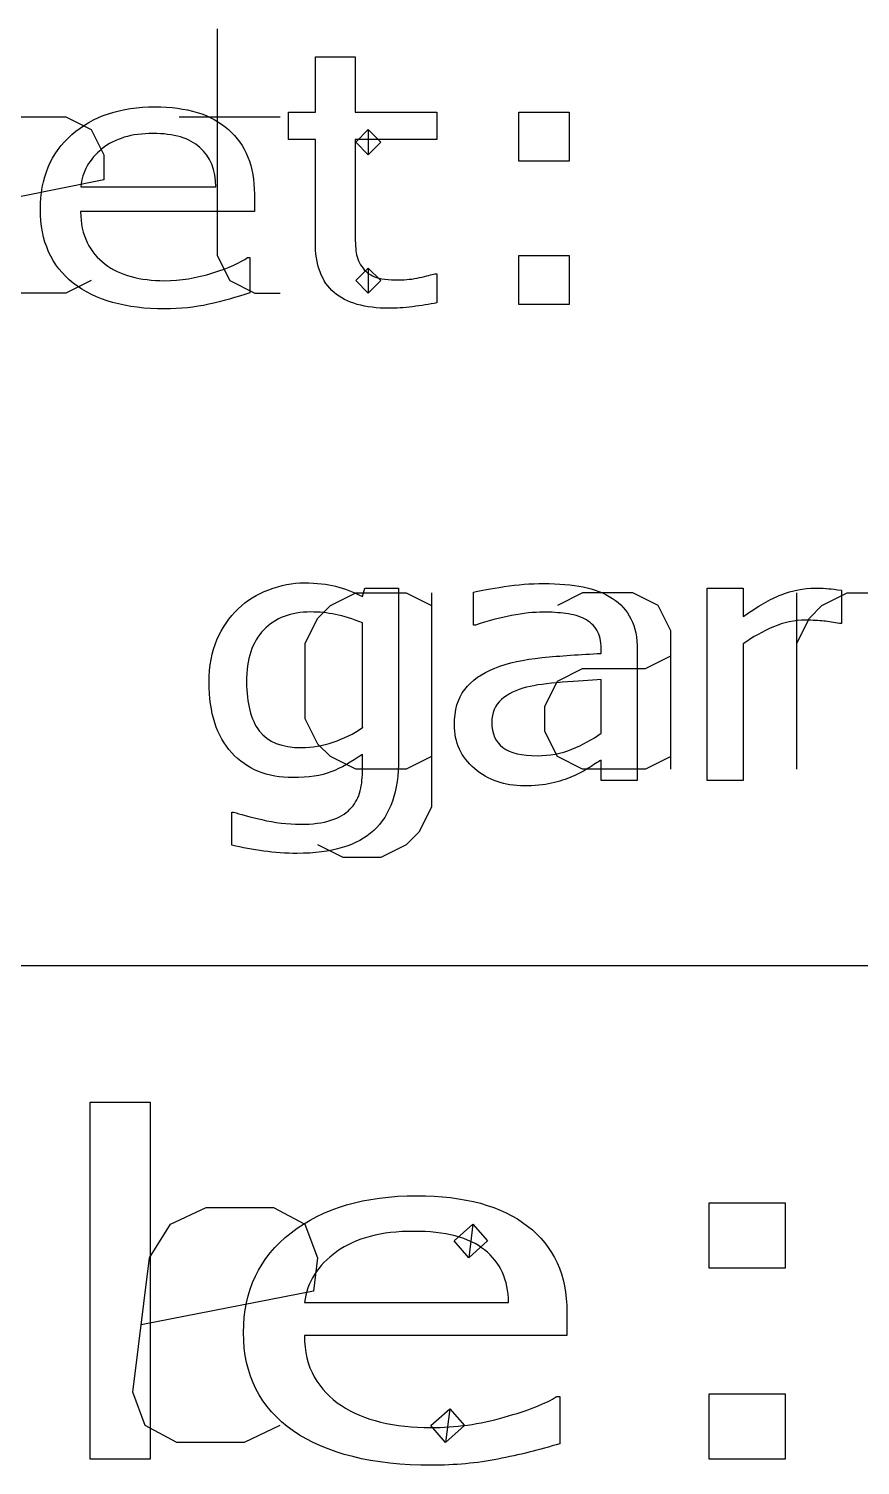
# Model space of a CAD drawing. Header units: millimetres. Extents: x 0 to 277, y 107 to 297.
# Drawn here: x 172.82 to 177.54, y 116.58 to 124.73 of the extents above; entities that cross this region are included whole.
import ezdxf

# ---------------------------------------------------------------- set-up
doc = ezdxf.new("R2010")
doc.units = ezdxf.units.MM
doc.layers.add('Layer_1', color=7, linetype='CONTINUOUS')

msp = doc.modelspace()

# ---------------------------------------------------------------- linework, layer by layer
at = {"layer": 'Layer_1', "color": 7}
for points in [[(173.8902, 124.7317), (173.8902, 123.446), (173.9616, 123.3031), (174.1045, 123.2317), (174.2473, 123.2317)], [(173.8902, 124.7317), (173.8902, 123.446), (173.9616, 123.3031), (174.1045, 123.2317), (174.2473, 123.2317)], [(173.8902, 124.7317), (173.8902, 123.446), (173.9616, 123.3031), (174.1045, 123.2317), (174.2473, 123.2317)], [(174.4469, 123.52404), (174.4469, 124.10412), (174.29498, 124.10412), (174.29498, 124.25842), (174.4469, 124.25842), (174.4469, 124.57189), (174.67178, 124.57189), (174.67178, 124.25842), (175.1359, 124.25842), (175.1359, 124.10412), (174.67178, 124.10412), (174.67178, 123.60705)], [(174.4469, 123.52404), (174.4469, 124.10412), (174.29498, 124.10412), (174.29498, 124.25842), (174.4469, 124.25842), (174.4469, 124.57189), (174.67178, 124.57189), (174.67178, 124.25842), (175.1359, 124.25842), (175.1359, 124.10412), (174.67178, 124.10412), (174.67178, 123.60705)], [(174.4469, 123.52404), (174.4469, 124.10412), (174.29498, 124.10412), (174.29498, 124.25842), (174.4469, 124.25842), (174.4469, 124.57189), (174.67178, 124.57189), (174.67178, 124.25842), (175.1359, 124.25842), (175.1359, 124.10412), (174.67178, 124.10412), (174.67178, 123.60705)], [(173.1759, 123.3031), (173.033, 123.2317), (172.7473, 123.2317), (172.6045, 123.3031), (172.533, 123.446), (172.533, 124.0174), (172.6045, 124.1602), (172.7473, 124.2317), (173.033, 124.2317), (173.1759, 124.1602), (173.2473, 124.0174), (173.2473, 123.8745), (172.533, 123.7317)], [(173.1759, 123.3031), (173.033, 123.2317), (172.7473, 123.2317), (172.6045, 123.3031), (172.533, 123.446), (172.533, 124.0174), (172.6045, 124.1602), (172.7473, 124.2317), (173.033, 124.2317), (173.1759, 124.1602), (173.2473, 124.0174), (173.2473, 123.8745), (172.533, 123.7317)], [(173.1759, 123.3031), (173.033, 123.2317), (172.7473, 123.2317), (172.6045, 123.3031), (172.533, 123.446), (172.533, 124.0174), (172.6045, 124.1602), (172.7473, 124.2317), (173.033, 124.2317), (173.1759, 124.1602), (173.2473, 124.0174), (173.2473, 123.8745), (172.533, 123.7317)], [(173.6759, 124.2317), (174.2473, 124.2317)], [(173.6759, 124.2317), (174.2473, 124.2317)], [(173.6759, 124.2317), (174.2473, 124.2317)], [(174.7473, 124.1602), (174.8187, 124.0888), (174.7473, 124.0174), (174.6759, 124.0888), (174.7473, 124.1602), (174.7473, 124.0174)], [(174.7473, 124.1602), (174.8187, 124.0888), (174.7473, 124.0174), (174.6759, 124.0888), (174.7473, 124.1602), (174.7473, 124.0174)], [(174.7473, 124.1602), (174.8187, 124.0888), (174.7473, 124.0174), (174.6759, 124.0888), (174.7473, 124.1602), (174.7473, 124.0174)], [(173.11676, 123.8348), (173.8823, 123.83479)], [(173.11676, 123.8348), (173.8823, 123.83479)], [(173.11676, 123.8348), (173.8823, 123.83479)], [(174.10126, 123.79387), (174.1012, 123.69417)], [(174.10126, 123.79387), (174.1012, 123.69417)], [(174.10126, 123.79387), (174.1012, 123.69417)], [(174.1012, 123.69417), (173.11674, 123.69417)], [(174.1012, 123.69417), (173.11674, 123.69417)], [(174.1012, 123.69417), (173.11674, 123.69417)], [(174.06294, 123.43451), (174.07494, 123.43451), (174.07494, 123.23431)], [(174.06294, 123.43451), (174.07494, 123.43451), (174.07494, 123.23431)], [(174.06294, 123.43451), (174.07494, 123.43451), (174.07494, 123.23431)], [(174.7473, 123.3745), (174.8187, 123.3031), (174.7473, 123.2317), (174.6759, 123.3031), (174.7473, 123.3745), (174.7473, 123.2317)], [(174.7473, 123.3745), (174.8187, 123.3031), (174.7473, 123.2317), (174.6759, 123.3031), (174.7473, 123.3745), (174.7473, 123.2317)], [(174.7473, 123.3745), (174.8187, 123.3031), (174.7473, 123.2317), (174.6759, 123.3031), (174.7473, 123.3745), (174.7473, 123.2317)], [(175.12417, 123.34239), (175.13617, 123.34239), (175.1359, 123.17756)], [(175.12417, 123.34239), (175.13617, 123.34239), (175.1359, 123.17756)], [(175.12417, 123.34239), (175.13617, 123.34239), (175.1359, 123.17756)], [(175.1045, 120.6031), (174.9616, 120.5317), (174.6759, 120.5317), (174.533, 120.6031), (174.4616, 120.6745), (174.3902, 120.8174), (174.3902, 121.246), (174.4616, 121.3888), (174.533, 121.4602), (174.6759, 121.5317), (174.9616, 121.5317), (175.1045, 121.4602)], [(175.1045, 120.6031), (174.9616, 120.5317), (174.6759, 120.5317), (174.533, 120.6031), (174.4616, 120.6745), (174.3902, 120.8174), (174.3902, 121.246), (174.4616, 121.3888), (174.533, 121.4602), (174.6759, 121.5317), (174.9616, 121.5317), (175.1045, 121.4602)], [(175.1045, 120.6031), (174.9616, 120.5317), (174.6759, 120.5317), (174.533, 120.6031), (174.4616, 120.6745), (174.3902, 120.8174), (174.3902, 121.246), (174.4616, 121.3888), (174.533, 121.4602), (174.6759, 121.5317), (174.9616, 121.5317), (175.1045, 121.4602)], [(175.1045, 121.5317), (175.1045, 120.3174), (175.033, 120.1745), (174.9616, 120.1031), (174.8187, 120.0317), (174.6045, 120.0317), (174.4616, 120.1031)], [(175.1045, 121.5317), (175.1045, 120.3174), (175.033, 120.1745), (174.9616, 120.1031), (174.8187, 120.0317), (174.6045, 120.0317), (174.4616, 120.1031)], [(175.1045, 121.5317), (175.1045, 120.3174), (175.033, 120.1745), (174.9616, 120.1031), (174.8187, 120.0317), (174.6045, 120.0317), (174.4616, 120.1031)], [(174.71369, 121.51165), (174.72679, 121.55855), (174.91909, 121.55855), (174.91917, 120.59161)], [(174.71369, 121.51165), (174.72679, 121.55855), (174.91909, 121.55855), (174.91917, 120.59161)], [(174.71369, 121.51165), (174.72679, 121.55855), (174.91909, 121.55855), (174.91917, 120.59161)], [(175.35407, 121.34864), (175.34317, 121.34864), (175.34317, 121.53516)], [(175.35407, 121.34864), (175.34317, 121.34864), (175.34317, 121.53516)], [(175.35407, 121.34864), (175.34317, 121.34864), (175.34317, 121.53516)], [(176.4616, 120.5317), (176.4616, 121.3174), (176.3902, 121.4602), (176.2473, 121.5317), (175.9616, 121.5317), (175.8187, 121.4602)], [(176.4616, 120.5317), (176.4616, 121.3174), (176.3902, 121.4602), (176.2473, 121.5317), (175.9616, 121.5317), (175.8187, 121.4602)], [(176.4616, 120.5317), (176.4616, 121.3174), (176.3902, 121.4602), (176.2473, 121.5317), (175.9616, 121.5317), (175.8187, 121.4602)], [(176.87278, 121.24212), (176.87278, 120.46771), (176.66737, 120.46771), (176.66737, 121.55853), (176.87278, 121.55853), (176.87278, 121.3974)], [(176.87278, 121.24212), (176.87278, 120.46771), (176.66737, 120.46771), (176.66737, 121.55853), (176.87278, 121.55853), (176.87278, 121.3974)], [(176.87278, 121.24212), (176.87278, 120.46771), (176.66737, 120.46771), (176.66737, 121.55853), (176.87278, 121.55853), (176.87278, 121.3974)], [(177.1759, 120.5317), (177.1759, 121.5317)], [(177.1759, 121.246), (177.2473, 121.3888), (177.3187, 121.4602), (177.4616, 121.5317), (177.6045, 121.5317)], [(177.1759, 120.5317), (177.1759, 121.5317)], [(177.1759, 121.246), (177.2473, 121.3888), (177.3187, 121.4602), (177.4616, 121.5317), (177.6045, 121.5317)], [(177.1759, 120.5317), (177.1759, 121.5317)], [(177.1759, 121.246), (177.2473, 121.3888), (177.3187, 121.4602), (177.4616, 121.5317), (177.6045, 121.5317)], [(177.42894, 121.54652), (177.4289, 121.35822)], [(177.42894, 121.54652), (177.4289, 121.35822)], [(177.42894, 121.54652), (177.4289, 121.35822)], [(174.71375, 120.7674), (174.71375, 121.36212)], [(174.71375, 120.7674), (174.71375, 121.36212)], [(174.71375, 120.7674), (174.71375, 121.36212)], [(177.4289, 121.35822), (177.418, 121.35822)], [(177.4289, 121.35822), (177.418, 121.35822)], [(177.4289, 121.35822), (177.418, 121.35822)], [(176.4616, 120.6031), (176.3187, 120.5317), (175.9616, 120.5317), (175.8187, 120.6031), (175.7473, 120.746), (175.7473, 120.8888), (175.8187, 121.0317), (175.9616, 121.1031), (176.3187, 121.1031), (176.4616, 121.1745)], [(176.4616, 120.6031), (176.3187, 120.5317), (175.9616, 120.5317), (175.8187, 120.6031), (175.7473, 120.746), (175.7473, 120.8888), (175.8187, 121.0317), (175.9616, 121.1031), (176.3187, 121.1031), (176.4616, 121.1745)], [(176.4616, 120.6031), (176.3187, 120.5317), (175.9616, 120.5317), (175.8187, 120.6031), (175.7473, 120.746), (175.7473, 120.8888), (175.8187, 121.0317), (175.9616, 121.1031), (176.3187, 121.1031), (176.4616, 121.1745)], [(176.06749, 121.18832), (176.06749, 121.21662)], [(176.06749, 121.18832), (176.06749, 121.21662)], [(176.06749, 121.18832), (176.06749, 121.21662)], [(176.27184, 121.208), (176.27182, 120.46759)], [(176.27184, 121.208), (176.27182, 120.46759)], [(176.27184, 121.208), (176.27182, 120.46759)], [(176.0675, 120.73615), (176.0675, 121.03986)], [(176.0675, 120.73615), (176.0675, 121.03986)], [(176.0675, 120.73615), (176.0675, 121.03986)], [(174.71378, 120.76751), (174.71375, 120.7674)], [(174.71378, 120.76751), (174.71375, 120.7674)], [(174.71378, 120.76751), (174.71375, 120.7674)], [(174.7137, 120.51642), (174.7137, 120.61602)], [(174.7137, 120.51642), (174.7137, 120.61602)], [(174.7137, 120.51642), (174.7137, 120.61602)], [(176.27182, 120.46759), (176.0675, 120.46759), (176.0675, 120.5838)], [(176.27182, 120.46759), (176.0675, 120.46759), (176.0675, 120.5838)], [(176.27182, 120.46759), (176.0675, 120.46759), (176.0675, 120.5838)], [(173.97296, 120.1014), (173.97296, 120.2889), (173.98386, 120.2889)], [(173.97296, 120.1014), (173.97296, 120.2889), (173.98386, 120.2889)], [(173.97296, 120.1014), (173.97296, 120.2889), (173.98386, 120.2889)], [(167.0772, 119.4178), (275.0772, 119.4178)], [(167.0772, 119.4178), (275.0772, 119.4178)], [(167.0772, 119.4178), (275.0772, 119.4178)], [(174.2451, 116.8086), (174.0427, 116.7134), (173.6618, 116.7134), (173.4832, 116.8086), (173.4118, 116.9991), (173.507, 117.761), (173.6261, 117.9515), (173.8285, 118.0467), (174.2094, 118.0467), (174.388, 117.9515), (174.4594, 117.761), (174.4356, 117.5705), (173.4594, 117.38)], [(174.2451, 116.8086), (174.0427, 116.7134), (173.6618, 116.7134), (173.4832, 116.8086), (173.4118, 116.9991), (173.507, 117.761), (173.6261, 117.9515), (173.8285, 118.0467), (174.2094, 118.0467), (174.388, 117.9515), (174.4594, 117.761), (174.4356, 117.5705), (173.4594, 117.38)], [(174.2451, 116.8086), (174.0427, 116.7134), (173.6618, 116.7134), (173.4832, 116.8086), (173.4118, 116.9991), (173.507, 117.761), (173.6261, 117.9515), (173.8285, 118.0467), (174.2094, 118.0467), (174.388, 117.9515), (174.4594, 117.761), (174.4356, 117.5705), (173.4594, 117.38)], [(175.3404, 117.9515), (175.4237, 117.8562), (175.3165, 117.761), (175.2332, 117.8562), (175.3404, 117.9515), (175.3165, 117.761)], [(175.3404, 117.9515), (175.4237, 117.8562), (175.3165, 117.761), (175.2332, 117.8562), (175.3404, 117.9515), (175.3165, 117.761)], [(175.3404, 117.9515), (175.4237, 117.8562), (175.3165, 117.761), (175.2332, 117.8562), (175.3404, 117.9515), (175.3165, 117.761)], [(174.38512, 117.50715), (175.54187, 117.50715)], [(174.38512, 117.50715), (175.54187, 117.50715)], [(174.38512, 117.50715), (175.54187, 117.50715)], [(175.87263, 117.45247), (175.87263, 117.31965)], [(175.87263, 117.45247), (175.87263, 117.31965)], [(175.87263, 117.45247), (175.87263, 117.31965)], [(175.87263, 117.31965), (174.38512, 117.31965)], [(175.87263, 117.31965), (174.38512, 117.31965)], [(175.87263, 117.31965), (174.38512, 117.31965)], [(175.81477, 116.9733), (175.83287, 116.9733), (175.83287, 116.70637)], [(175.81477, 116.9733), (175.83287, 116.9733), (175.83287, 116.70637)], [(175.81477, 116.9733), (175.83287, 116.9733), (175.83287, 116.70637)], [(175.2094, 116.9038), (175.2927, 116.8086), (175.1856, 116.7134), (175.1023, 116.8086), (175.2094, 116.9038), (175.1856, 116.7134)], [(175.2094, 116.9038), (175.2927, 116.8086), (175.1856, 116.7134), (175.1023, 116.8086), (175.2094, 116.9038), (175.1856, 116.7134)], [(175.2094, 116.9038), (175.2927, 116.8086), (175.1856, 116.7134), (175.1023, 116.8086), (175.2094, 116.9038), (175.1856, 116.7134)]]:
    msp.add_lwpolyline(points, dxfattribs=at)
for points in [[(175.88591, 123.9803), (175.60002, 123.9803), (175.60002, 124.25862), (175.88591, 124.25862)], [(175.88591, 123.9803), (175.60002, 123.9803), (175.60002, 124.25862), (175.88591, 124.25862)], [(175.88591, 123.9803), (175.60002, 123.9803), (175.60002, 124.25862), (175.88591, 124.25862)], [(175.88591, 123.1678), (175.60002, 123.1678), (175.60002, 123.44612), (175.88591, 123.44612)], [(175.88591, 123.1678), (175.60002, 123.1678), (175.60002, 123.44612), (175.88591, 123.44612)], [(175.88591, 123.1678), (175.60002, 123.1678), (175.60002, 123.44612), (175.88591, 123.44612)], [(176.06756, 120.73617)], [(176.06756, 120.73617)], [(176.06756, 120.73617)], [(173.51032, 116.61781), (173.17053, 116.61781), (173.17053, 118.64388), (173.51032, 118.64388)], [(173.51032, 116.61781), (173.17053, 116.61781), (173.17053, 118.64388), (173.51032, 118.64388)], [(173.51032, 116.61781), (173.17053, 116.61781), (173.17053, 118.64388), (173.51032, 118.64388)], [(177.11072, 117.70116), (176.67875, 117.70116), (176.67875, 118.07226), (177.11072, 118.07226)], [(177.11072, 117.70116), (176.67875, 117.70116), (176.67875, 118.07226), (177.11072, 118.07226)], [(177.11072, 117.70116), (176.67875, 117.70116), (176.67875, 118.07226), (177.11072, 118.07226)], [(177.11072, 116.61781), (176.67875, 116.61781), (176.67875, 116.98891), (177.11072, 116.98891)], [(177.11072, 116.61781), (176.67875, 116.61781), (176.67875, 116.98891), (177.11072, 116.98891)], [(177.11072, 116.61781), (176.67875, 116.61781), (176.67875, 116.98891), (177.11072, 116.98891)]]:
    msp.add_lwpolyline(points, close=True, dxfattribs=at)
for points in [[(173.06656, 124.13177), (173.18618, 124.236583), (173.34328, 124.28899), (173.53786, 124.28899)], [(173.06656, 124.13177), (173.18618, 124.236583), (173.34328, 124.28899), (173.53786, 124.28899)], [(173.06656, 124.13177), (173.18618, 124.236583), (173.34328, 124.28899), (173.53786, 124.28899)], [(173.53786, 124.28899), (173.71808, 124.28899), (173.856837, 124.246023), (173.95413, 124.16009)], [(173.53786, 124.28899), (173.71808, 124.28899), (173.856837, 124.246023), (173.95413, 124.16009)], [(173.53786, 124.28899), (173.71808, 124.28899), (173.856837, 124.246023), (173.95413, 124.16009)], [(172.88833, 123.70696), (172.88833, 123.885347), (172.94774, 124.02695), (173.06656, 124.13177)], [(172.88833, 123.70696), (172.88833, 123.885347), (172.94774, 124.02695), (173.06656, 124.13177)], [(172.88833, 123.70696), (172.88833, 123.885347), (172.94774, 124.02695), (173.06656, 124.13177)], [(173.52585, 124.13752), (173.405437, 124.13752), (173.309343, 124.108553), (173.23757, 124.05062)], [(173.52585, 124.13752), (173.405437, 124.13752), (173.309343, 124.108553), (173.23757, 124.05062)], [(173.52585, 124.13752), (173.405437, 124.13752), (173.309343, 124.108553), (173.23757, 124.05062)], [(173.7926, 124.05842), (173.7344, 124.111153), (173.645483, 124.13752), (173.52585, 124.13752)], [(173.7926, 124.05842), (173.7344, 124.111153), (173.645483, 124.13752), (173.52585, 124.13752)], [(173.7926, 124.05842), (173.7344, 124.111153), (173.645483, 124.13752), (173.52585, 124.13752)], [(173.95413, 124.16009), (174.052217, 124.07415), (174.10126, 123.952077), (174.10126, 123.79387)], [(173.95413, 124.16009), (174.052217, 124.07415), (174.10126, 123.952077), (174.10126, 123.79387)], [(173.95413, 124.16009), (174.052217, 124.07415), (174.10126, 123.952077), (174.10126, 123.79387)], [(173.23757, 124.05062), (173.166597, 123.992687), (173.126327, 123.920747), (173.11676, 123.8348)], [(173.23757, 124.05062), (173.166597, 123.992687), (173.126327, 123.920747), (173.11676, 123.8348)], [(173.23757, 124.05062), (173.166597, 123.992687), (173.126327, 123.920747), (173.11676, 123.8348)], [(173.8823, 123.83479), (173.881633, 123.931143), (173.851733, 124.005687), (173.7926, 124.05842)], [(173.8823, 123.83479), (173.881633, 123.931143), (173.851733, 124.005687), (173.7926, 124.05842)], [(173.8823, 123.83479), (173.881633, 123.931143), (173.851733, 124.005687), (173.7926, 124.05842)], [(173.07493, 123.28899), (172.95053, 123.387297), (172.88833, 123.52662), (172.88833, 123.70696)], [(173.07493, 123.28899), (172.95053, 123.387297), (172.88833, 123.52662), (172.88833, 123.70696)], [(173.07493, 123.28899), (172.95053, 123.387297), (172.88833, 123.52662), (172.88833, 123.70696)], [(173.11674, 123.69417), (173.11674, 123.62711), (173.129107, 123.568513), (173.15384, 123.51838)], [(173.11674, 123.69417), (173.11674, 123.62711), (173.129107, 123.568513), (173.15384, 123.51838)], [(173.11674, 123.69417), (173.11674, 123.62711), (173.129107, 123.568513), (173.15384, 123.51838)], [(174.67178, 123.60705), (174.67178, 123.549783), (174.673447, 123.504863), (174.67678, 123.47229)], [(174.67178, 123.60705), (174.67178, 123.549783), (174.673447, 123.504863), (174.67678, 123.47229)], [(174.67178, 123.60705), (174.67178, 123.549783), (174.673447, 123.504863), (174.67678, 123.47229)], [(174.55336, 123.23596), (174.482387, 123.295827), (174.4469, 123.391853), (174.4469, 123.52404)], [(174.55336, 123.23596), (174.482387, 123.295827), (174.4469, 123.391853), (174.4469, 123.52404)], [(174.55336, 123.23596), (174.482387, 123.295827), (174.4469, 123.391853), (174.4469, 123.52404)], [(173.15384, 123.51838), (173.178573, 123.468913), (173.212467, 123.428223), (173.25552, 123.39631)], [(173.15384, 123.51838), (173.178573, 123.468913), (173.212467, 123.428223), (173.25552, 123.39631)], [(173.15384, 123.51838), (173.178573, 123.468913), (173.212467, 123.428223), (173.25552, 123.39631)], [(174.67678, 123.47229), (174.680113, 123.440357), (174.69128, 123.41039), (174.71028, 123.38239)], [(174.67678, 123.47229), (174.680113, 123.440357), (174.69128, 123.41039), (174.71028, 123.38239)], [(174.67678, 123.47229), (174.680113, 123.440357), (174.69128, 123.41039), (174.71028, 123.38239)], [(173.25552, 123.39631), (173.296987, 123.365043), (173.34603, 123.34161), (173.40265, 123.32601)], [(173.25552, 123.39631), (173.296987, 123.365043), (173.34603, 123.34161), (173.40265, 123.32601)], [(173.25552, 123.39631), (173.296987, 123.365043), (173.34603, 123.34161), (173.40265, 123.32601)], [(173.86557, 123.34661), (173.958077, 123.376543), (174.023867, 123.405843), (174.06294, 123.43451)], [(173.86557, 123.34661), (173.958077, 123.376543), (174.023867, 123.405843), (174.06294, 123.43451)], [(173.86557, 123.34661), (173.958077, 123.376543), (174.023867, 123.405843), (174.06294, 123.43451)], [(174.71028, 123.38239), (174.727813, 123.356323), (174.751747, 123.337123), (174.78208, 123.32479)], [(174.71028, 123.38239), (174.727813, 123.356323), (174.751747, 123.337123), (174.78208, 123.32479)], [(174.71028, 123.38239), (174.727813, 123.356323), (174.751747, 123.337123), (174.78208, 123.32479)], [(173.59408, 123.14251), (173.372387, 123.14251), (173.199337, 123.191337), (173.07493, 123.28899)], [(173.59408, 123.14251), (173.372387, 123.14251), (173.199337, 123.191337), (173.07493, 123.28899)], [(173.59408, 123.14251), (173.372387, 123.14251), (173.199337, 123.191337), (173.07493, 123.28899)], [(173.40265, 123.32601), (173.46005, 123.31041), (173.523047, 123.30261), (173.59164, 123.30261)], [(173.40265, 123.32601), (173.46005, 123.31041), (173.523047, 123.30261), (173.59164, 123.30261)], [(173.40265, 123.32601), (173.46005, 123.31041), (173.523047, 123.30261), (173.59164, 123.30261)], [(173.59164, 123.30261), (173.682553, 123.30261), (173.773863, 123.317277), (173.86557, 123.34661)], [(173.59164, 123.30261), (173.682553, 123.30261), (173.773863, 123.317277), (173.86557, 123.34661)], [(173.59164, 123.30261), (173.682553, 123.30261), (173.773863, 123.317277), (173.86557, 123.34661)], [(174.78208, 123.32479), (174.813147, 123.313057), (174.860197, 123.30719), (174.92323, 123.30719)], [(174.78208, 123.32479), (174.813147, 123.313057), (174.860197, 123.30719), (174.92323, 123.30719)], [(174.78208, 123.32479), (174.813147, 123.313057), (174.860197, 123.30719), (174.92323, 123.30719)], [(174.92323, 123.30719), (174.959897, 123.30719), (174.998177, 123.311423), (175.03807, 123.31989)], [(174.92323, 123.30719), (174.959897, 123.30719), (174.998177, 123.311423), (175.03807, 123.31989)], [(174.92323, 123.30719), (174.959897, 123.30719), (174.998177, 123.311423), (175.03807, 123.31989)], [(175.03807, 123.31989), (175.077937, 123.329023), (175.106637, 123.336523), (175.12417, 123.34239)], [(175.03807, 123.31989), (175.077937, 123.329023), (175.106637, 123.336523), (175.12417, 123.34239)], [(175.03807, 123.31989), (175.077937, 123.329023), (175.106637, 123.336523), (175.12417, 123.34239)], [(174.07494, 123.23431), (173.999187, 123.208243), (173.921833, 123.186443), (173.84288, 123.16891)], [(174.07494, 123.23431), (173.999187, 123.208243), (173.921833, 123.186443), (173.84288, 123.16891)], [(174.07494, 123.23431), (173.999187, 123.208243), (173.921833, 123.186443), (173.84288, 123.16891)], [(174.86437, 123.14606), (174.728003, 123.14606), (174.624333, 123.176027), (174.55336, 123.23596)], [(174.86437, 123.14606), (174.728003, 123.14606), (174.624333, 123.176027), (174.55336, 123.23596)], [(174.86437, 123.14606), (174.728003, 123.14606), (174.624333, 123.176027), (174.55336, 123.23596)], [(173.84288, 123.16891), (173.763933, 123.15131), (173.681, 123.14251), (173.59408, 123.14251)], [(173.84288, 123.16891), (173.763933, 123.15131), (173.681, 123.14251), (173.59408, 123.14251)], [(173.84288, 123.16891), (173.763933, 123.15131), (173.681, 123.14251), (173.59408, 123.14251)], [(174.99715, 123.15506), (174.947683, 123.14906), (174.903423, 123.14606), (174.86437, 123.14606)], [(174.99715, 123.15506), (174.947683, 123.14906), (174.903423, 123.14606), (174.86437, 123.14606)], [(174.99715, 123.15506), (174.947683, 123.14906), (174.903423, 123.14606), (174.86437, 123.14606)], [(175.1359, 123.17756), (175.093633, 123.168427), (175.047383, 123.160927), (174.99715, 123.15506)], [(175.1359, 123.17756), (175.093633, 123.168427), (175.047383, 123.160927), (174.99715, 123.15506)], [(175.1359, 123.17756), (175.093633, 123.168427), (175.047383, 123.160927), (174.99715, 123.15506)], [(174.18268, 121.54965), (174.250427, 121.575717), (174.317807, 121.58875), (174.38482, 121.58875)], [(174.18268, 121.54965), (174.250427, 121.575717), (174.317807, 121.58875), (174.38482, 121.58875)], [(174.18268, 121.54965), (174.250427, 121.575717), (174.317807, 121.58875), (174.38482, 121.58875)], [(174.38482, 121.58875), (174.455473, 121.58875), (174.514473, 121.58225), (174.56182, 121.56925)], [(174.38482, 121.58875), (174.455473, 121.58875), (174.514473, 121.58225), (174.56182, 121.56925)], [(174.38482, 121.58875), (174.455473, 121.58875), (174.514473, 121.58225), (174.56182, 121.56925)], [(174.56182, 121.56925), (174.609887, 121.55685), (174.66051, 121.53765), (174.71369, 121.51165)], [(174.56182, 121.56925), (174.609887, 121.55685), (174.66051, 121.53765), (174.71369, 121.51165)], [(174.56182, 121.56925), (174.609887, 121.55685), (174.66051, 121.53765), (174.71369, 121.51165)], [(175.34317, 121.53516), (175.383237, 121.544893), (175.441147, 121.555627), (175.5169, 121.56736)], [(175.34317, 121.53516), (175.383237, 121.544893), (175.441147, 121.555627), (175.5169, 121.56736)], [(175.34317, 121.53516), (175.383237, 121.544893), (175.441147, 121.555627), (175.5169, 121.56736)], [(175.5169, 121.56736), (175.592653, 121.579093), (175.667313, 121.58496), (175.74088, 121.58496)], [(175.5169, 121.56736), (175.592653, 121.579093), (175.667313, 121.58496), (175.74088, 121.58496)], [(175.5169, 121.56736), (175.592653, 121.579093), (175.667313, 121.58496), (175.74088, 121.58496)], [(175.74088, 121.58496), (175.826833, 121.58496), (175.901497, 121.57846), (175.96487, 121.56546)], [(175.74088, 121.58496), (175.826833, 121.58496), (175.901497, 121.57846), (175.96487, 121.56546)], [(175.74088, 121.58496), (175.826833, 121.58496), (175.901497, 121.57846), (175.96487, 121.56546)], [(175.96487, 121.56546), (176.028937, 121.55306), (176.084297, 121.53156), (176.13095, 121.50096)], [(175.96487, 121.56546), (176.028937, 121.55306), (176.084297, 121.53156), (176.13095, 121.50096)], [(175.96487, 121.56546), (176.028937, 121.55306), (176.084297, 121.53156), (176.13095, 121.50096)], [(174.01005, 121.44223), (174.057383, 121.48843), (174.114927, 121.524237), (174.18268, 121.54965)], [(174.01005, 121.44223), (174.057383, 121.48843), (174.114927, 121.524237), (174.18268, 121.54965)], [(174.01005, 121.44223), (174.057383, 121.48843), (174.114927, 121.524237), (174.18268, 121.54965)], [(176.13095, 121.50096), (176.176817, 121.471027), (176.21178, 121.43229), (176.23584, 121.38475)], [(176.13095, 121.50096), (176.176817, 121.471027), (176.21178, 121.43229), (176.23584, 121.38475)], [(176.13095, 121.50096), (176.176817, 121.471027), (176.21178, 121.43229), (176.23584, 121.38475)], [(176.87278, 121.3974), (176.954367, 121.456), (177.026117, 121.49734), (177.08803, 121.52142)], [(176.87278, 121.3974), (176.954367, 121.456), (177.026117, 121.49734), (177.08803, 121.52142)], [(176.87278, 121.3974), (176.954367, 121.456), (177.026117, 121.49734), (177.08803, 121.52142)], [(177.08803, 121.52142), (177.150697, 121.546153), (177.214433, 121.55852), (177.27924, 121.55852)], [(177.08803, 121.52142), (177.150697, 121.546153), (177.214433, 121.55852), (177.27924, 121.55852)], [(177.08803, 121.52142), (177.150697, 121.546153), (177.214433, 121.55852), (177.27924, 121.55852)], [(177.27924, 121.55852), (177.314907, 121.55852), (177.340773, 121.55752), (177.35684, 121.55552)], [(177.27924, 121.55852), (177.314907, 121.55852), (177.340773, 121.55752), (177.35684, 121.55552)], [(177.27924, 121.55852), (177.314907, 121.55852), (177.340773, 121.55752), (177.35684, 121.55552)], [(177.35684, 121.55552), (177.37284, 121.554187), (177.396873, 121.551187), (177.42894, 121.54652)], [(177.35684, 121.55552), (177.37284, 121.554187), (177.396873, 121.551187), (177.42894, 121.54652)], [(177.35684, 121.55552), (177.37284, 121.554187), (177.396873, 121.551187), (177.42894, 121.54652)], [(173.88877, 121.26547), (173.918637, 121.33383), (173.959063, 121.39275), (174.01005, 121.44223)], [(173.88877, 121.26547), (173.918637, 121.33383), (173.959063, 121.39275), (174.01005, 121.44223)], [(173.88877, 121.26547), (173.918637, 121.33383), (173.959063, 121.39275), (174.01005, 121.44223)], [(174.42093, 121.42372), (174.30803, 121.42372), (174.219163, 121.389863), (174.15433, 121.32215)], [(174.42093, 121.42372), (174.30803, 121.42372), (174.219163, 121.389863), (174.15433, 121.32215)], [(174.42093, 121.42372), (174.30803, 121.42372), (174.219163, 121.389863), (174.15433, 121.32215)], [(174.56079, 121.40902), (174.51419, 121.41882), (174.46757, 121.42372), (174.42093, 121.42372)], [(174.56079, 121.40902), (174.51419, 121.41882), (174.46757, 121.42372), (174.42093, 121.42372)], [(174.56079, 121.40902), (174.51419, 121.41882), (174.46757, 121.42372), (174.42093, 121.42372)], [(174.71375, 121.36212), (174.65915, 121.384253), (174.608163, 121.399887), (174.56079, 121.40902)], [(174.71375, 121.36212), (174.65915, 121.384253), (174.608163, 121.399887), (174.56079, 121.40902)], [(174.71375, 121.36212), (174.65915, 121.384253), (174.608163, 121.399887), (174.56079, 121.40902)], [(175.55948, 121.40334), (175.493213, 121.39094), (175.424743, 121.372707), (175.35407, 121.34864)], [(175.55948, 121.40334), (175.493213, 121.39094), (175.424743, 121.372707), (175.35407, 121.34864)], [(175.55948, 121.40334), (175.493213, 121.39094), (175.424743, 121.372707), (175.35407, 121.34864)], [(175.73976, 121.42284), (175.685827, 121.42284), (175.625733, 121.41634), (175.55948, 121.40334)], [(175.73976, 121.42284), (175.685827, 121.42284), (175.625733, 121.41634), (175.55948, 121.40334)], [(175.73976, 121.42284), (175.685827, 121.42284), (175.625733, 121.41634), (175.55948, 121.40334)], [(175.8676, 121.41484), (175.8268, 121.420173), (175.784187, 121.42284), (175.73976, 121.42284)], [(175.8676, 121.41484), (175.8268, 121.420173), (175.784187, 121.42284), (175.73976, 121.42284)], [(175.8676, 121.41484), (175.8268, 121.420173), (175.784187, 121.42284), (175.73976, 121.42284)], [(175.97249, 121.38454), (175.943357, 121.39954), (175.908393, 121.40964), (175.8676, 121.41484)], [(175.97249, 121.38454), (175.943357, 121.39954), (175.908393, 121.40964), (175.8676, 121.41484)], [(175.97249, 121.38454), (175.943357, 121.39954), (175.908393, 121.40964), (175.8676, 121.41484)], [(174.15433, 121.32215), (174.08953, 121.254443), (174.05713, 121.156137), (174.05713, 121.02723)], [(174.15433, 121.32215), (174.08953, 121.254443), (174.05713, 121.156137), (174.05713, 121.02723)], [(174.15433, 121.32215), (174.08953, 121.254443), (174.05713, 121.156137), (174.05713, 121.02723)], [(176.04239, 121.32014), (176.02639, 121.347473), (176.00309, 121.36894), (175.97249, 121.38454)], [(176.04239, 121.32014), (176.02639, 121.347473), (176.00309, 121.36894), (175.97249, 121.38454)], [(176.04239, 121.32014), (176.02639, 121.347473), (176.00309, 121.36894), (175.97249, 121.38454)], [(176.06749, 121.21662), (176.06749, 121.258287), (176.059123, 121.292793), (176.04239, 121.32014)], [(176.06749, 121.21662), (176.06749, 121.258287), (176.059123, 121.292793), (176.04239, 121.32014)], [(176.06749, 121.21662), (176.06749, 121.258287), (176.059123, 121.292793), (176.04239, 121.32014)], [(176.23584, 121.38475), (176.25984, 121.337217), (176.27184, 121.2783), (176.27184, 121.208)], [(176.23584, 121.38475), (176.25984, 121.337217), (176.27184, 121.2783), (176.27184, 121.208)], [(176.23584, 121.38475), (176.25984, 121.337217), (176.27184, 121.2783), (176.27184, 121.208)], [(177.04323, 121.33882), (176.98423, 121.314087), (176.927413, 121.281853), (176.87278, 121.24212)], [(177.04323, 121.33882), (176.98423, 121.314087), (176.927413, 121.281853), (176.87278, 121.24212)], [(177.04323, 121.33882), (176.98423, 121.314087), (176.927413, 121.281853), (176.87278, 121.24212)], [(177.22679, 121.37692), (177.16339, 121.37692), (177.102203, 121.36422), (177.04323, 121.33882)], [(177.22679, 121.37692), (177.16339, 121.37692), (177.102203, 121.36422), (177.04323, 121.33882)], [(177.22679, 121.37692), (177.16339, 121.37692), (177.102203, 121.36422), (177.04323, 121.33882)], [(177.3284, 121.37192), (177.3, 121.375253), (177.26613, 121.37692), (177.22679, 121.37692)], [(177.3284, 121.37192), (177.3, 121.375253), (177.26613, 121.37692), (177.22679, 121.37692)], [(177.3284, 121.37192), (177.3, 121.375253), (177.26613, 121.37692), (177.22679, 121.37692)], [(177.418, 121.35822), (177.3874, 121.364887), (177.357533, 121.369453), (177.3284, 121.37192)], [(177.418, 121.35822), (177.3874, 121.364887), (177.357533, 121.369453), (177.3284, 121.37192)], [(177.418, 121.35822), (177.3874, 121.364887), (177.357533, 121.369453), (177.3284, 121.37192)], [(173.84507, 121.02328), (173.84507, 121.117033), (173.859637, 121.197763), (173.88877, 121.26547)], [(173.84507, 121.02328), (173.84507, 121.117033), (173.859637, 121.197763), (173.88877, 121.26547)], [(173.84507, 121.02328), (173.84507, 121.117033), (173.859637, 121.197763), (173.88877, 121.26547)], [(175.46437, 121.10532), (175.53867, 121.134587), (175.6279, 121.154453), (175.73206, 121.16492)], [(175.46437, 121.10532), (175.53867, 121.134587), (175.6279, 121.154453), (175.73206, 121.16492)], [(175.46437, 121.10532), (175.53867, 121.134587), (175.6279, 121.154453), (175.73206, 121.16492)], [(175.73206, 121.16492), (175.836227, 121.17532), (175.948037, 121.18312), (176.06749, 121.18832)], [(175.73206, 121.16492), (175.836227, 121.17532), (175.948037, 121.18312), (176.06749, 121.18832)], [(175.73206, 121.16492), (175.836227, 121.17532), (175.948037, 121.18312), (176.06749, 121.18832)], [(175.29392, 120.98422), (175.333987, 121.03562), (175.390803, 121.075987), (175.46437, 121.10532)], [(175.29392, 120.98422), (175.333987, 121.03562), (175.390803, 121.075987), (175.46437, 121.10532)], [(175.29392, 120.98422), (175.333987, 121.03562), (175.390803, 121.075987), (175.46437, 121.10532)], [(173.97291, 120.62485), (173.887683, 120.71925), (173.84507, 120.85206), (173.84507, 121.02328)], [(173.97291, 120.62485), (173.887683, 120.71925), (173.84507, 120.85206), (173.84507, 121.02328)], [(173.97291, 120.62485), (173.887683, 120.71925), (173.84507, 120.85206), (173.84507, 121.02328)], [(174.05713, 121.02723), (174.05713, 120.904837), (174.081163, 120.812063), (174.12923, 120.74891)], [(174.05713, 121.02723), (174.05713, 120.904837), (174.081163, 120.812063), (174.12923, 120.74891)], [(174.05713, 121.02723), (174.05713, 120.904837), (174.081163, 120.812063), (174.12923, 120.74891)], [(175.64466, 120.99696), (175.58566, 120.98196), (175.53795, 120.958527), (175.50153, 120.92666)], [(175.64466, 120.99696), (175.58566, 120.98196), (175.53795, 120.958527), (175.50153, 120.92666)], [(175.64466, 120.99696), (175.58566, 120.98196), (175.53795, 120.958527), (175.50153, 120.92666)], [(175.8457, 121.02526), (175.761207, 121.018593), (175.694193, 121.00916), (175.64466, 120.99696)], [(175.8457, 121.02526), (175.761207, 121.018593), (175.694193, 121.00916), (175.64466, 120.99696)], [(175.8457, 121.02526), (175.761207, 121.018593), (175.694193, 121.00916), (175.64466, 120.99696)], [(176.0675, 121.03986), (176.004833, 121.036527), (175.9309, 121.03166), (175.8457, 121.02526)], [(176.0675, 121.03986), (176.004833, 121.036527), (175.9309, 121.03166), (175.8457, 121.02526)], [(176.0675, 121.03986), (176.004833, 121.036527), (175.9309, 121.03166), (175.8457, 121.02526)], [(175.23492, 120.78403), (175.23492, 120.86671), (175.254587, 120.93344), (175.29392, 120.98422)], [(175.23492, 120.78403), (175.23492, 120.86671), (175.254587, 120.93344), (175.29392, 120.98422)], [(175.23492, 120.78403), (175.23492, 120.86671), (175.254587, 120.93344), (175.29392, 120.98422)], [(175.50153, 120.92666), (175.46513, 120.895393), (175.44693, 120.852097), (175.44693, 120.79677)], [(175.50153, 120.92666), (175.46513, 120.895393), (175.44693, 120.852097), (175.44693, 120.79677)], [(175.50153, 120.92666), (175.46513, 120.895393), (175.44693, 120.852097), (175.44693, 120.79677)], [(174.54771, 120.68451), (174.608177, 120.70531), (174.663533, 120.732977), (174.71378, 120.76751)], [(174.54771, 120.68451), (174.608177, 120.70531), (174.663533, 120.732977), (174.71378, 120.76751)], [(174.54771, 120.68451), (174.608177, 120.70531), (174.663533, 120.732977), (174.71378, 120.76751)], [(175.34965, 120.535), (175.273163, 120.600133), (175.23492, 120.683143), (175.23492, 120.78403)], [(175.34965, 120.535), (175.273163, 120.600133), (175.23492, 120.683143), (175.23492, 120.78403)], [(175.34965, 120.535), (175.273163, 120.600133), (175.23492, 120.683143), (175.23492, 120.78403)], [(175.44693, 120.79677), (175.44693, 120.734303), (175.468063, 120.687103), (175.51033, 120.65517)], [(175.44693, 120.79677), (175.44693, 120.734303), (175.468063, 120.687103), (175.51033, 120.65517)], [(175.44693, 120.79677), (175.44693, 120.734303), (175.468063, 120.687103), (175.51033, 120.65517)], [(174.12923, 120.74891), (174.177297, 120.685777), (174.25706, 120.65421), (174.36852, 120.65421)], [(174.12923, 120.74891), (174.177297, 120.685777), (174.25706, 120.65421), (174.36852, 120.65421)], [(174.12923, 120.74891), (174.177297, 120.685777), (174.25706, 120.65421), (174.36852, 120.65421)], [(174.36852, 120.65421), (174.428253, 120.65421), (174.487983, 120.66431), (174.54771, 120.68451)], [(174.36852, 120.65421), (174.428253, 120.65421), (174.487983, 120.66431), (174.54771, 120.68451)], [(174.36852, 120.65421), (174.428253, 120.65421), (174.487983, 120.66431), (174.54771, 120.68451)], [(175.90149, 120.64537), (175.961223, 120.67077), (176.01658, 120.701037), (176.06756, 120.73617)], [(175.90149, 120.64537), (175.961223, 120.67077), (176.01658, 120.701037), (176.06756, 120.73617)], [(175.90149, 120.64537), (175.961223, 120.67077), (176.01658, 120.701037), (176.06756, 120.73617)], [(174.32036, 120.48422), (174.17468, 120.48422), (174.058863, 120.531097), (173.97291, 120.62485)], [(174.32036, 120.48422), (174.17468, 120.48422), (174.058863, 120.531097), (173.97291, 120.62485)], [(174.32036, 120.48422), (174.17468, 120.48422), (174.058863, 120.531097), (173.97291, 120.62485)], [(174.7137, 120.61602), (174.651767, 120.571753), (174.592403, 120.538553), (174.53561, 120.51642)], [(174.7137, 120.61602), (174.651767, 120.571753), (174.592403, 120.538553), (174.53561, 120.51642)], [(174.7137, 120.61602), (174.651767, 120.571753), (174.592403, 120.538553), (174.53561, 120.51642)], [(174.91917, 120.59161), (174.91917, 120.406717), (174.872187, 120.270977), (174.77822, 120.18439)], [(174.91917, 120.59161), (174.91917, 120.406717), (174.872187, 120.270977), (174.77822, 120.18439)], [(174.91917, 120.59161), (174.91917, 120.406717), (174.872187, 120.270977), (174.77822, 120.18439)], [(175.51033, 120.65517), (175.552597, 120.623903), (175.61706, 120.60827), (175.70372, 120.60827)], [(175.51033, 120.65517), (175.552597, 120.623903), (175.61706, 120.60827), (175.70372, 120.60827)], [(175.51033, 120.65517), (175.552597, 120.623903), (175.61706, 120.60827), (175.70372, 120.60827)], [(175.70372, 120.60827), (175.775833, 120.60827), (175.841757, 120.620637), (175.90149, 120.64537)], [(175.70372, 120.60827), (175.775833, 120.60827), (175.841757, 120.620637), (175.90149, 120.64537)], [(175.70372, 120.60827), (175.775833, 120.60827), (175.841757, 120.620637), (175.90149, 120.64537)], [(174.53561, 120.51642), (174.479543, 120.494953), (174.407793, 120.48422), (174.32036, 120.48422)], [(174.53561, 120.51642), (174.479543, 120.494953), (174.407793, 120.48422), (174.32036, 120.48422)], [(174.53561, 120.51642), (174.479543, 120.494953), (174.407793, 120.48422), (174.32036, 120.48422)], [(174.6973, 120.3963), (174.708233, 120.4321), (174.7137, 120.47214), (174.7137, 120.51642)], [(174.6973, 120.3963), (174.708233, 120.4321), (174.7137, 120.47214), (174.7137, 120.51642)], [(174.6973, 120.3963), (174.708233, 120.4321), (174.7137, 120.47214), (174.7137, 120.51642)], [(175.62936, 120.4373), (175.519367, 120.4373), (175.42613, 120.469867), (175.34965, 120.535)], [(175.62936, 120.4373), (175.519367, 120.4373), (175.42613, 120.469867), (175.34965, 120.535)], [(175.62936, 120.4373), (175.519367, 120.4373), (175.42613, 120.469867), (175.34965, 120.535)], [(175.9932, 120.5369), (175.9626, 120.517367), (175.932733, 120.501733), (175.9036, 120.49)], [(175.9932, 120.5369), (175.9626, 120.517367), (175.932733, 120.501733), (175.9036, 120.49)], [(175.9932, 120.5369), (175.9626, 120.517367), (175.932733, 120.501733), (175.9036, 120.49)], [(176.0675, 120.5838), (176.0493, 120.572733), (176.024533, 120.5571), (175.9932, 120.5369)], [(176.0675, 120.5838), (176.0493, 120.572733), (176.024533, 120.5571), (175.9932, 120.5369)], [(176.0675, 120.5838), (176.0493, 120.572733), (176.024533, 120.5571), (175.9932, 120.5369)], [(175.7856, 120.4529), (175.741133, 120.4425), (175.689053, 120.4373), (175.62936, 120.4373)], [(175.7856, 120.4529), (175.741133, 120.4425), (175.689053, 120.4373), (175.62936, 120.4373)], [(175.7856, 120.4529), (175.741133, 120.4425), (175.689053, 120.4373), (175.62936, 120.4373)], [(175.9036, 120.49), (175.8694, 120.475), (175.830067, 120.462633), (175.7856, 120.4529)], [(175.9036, 120.49), (175.8694, 120.475), (175.830067, 120.462633), (175.7856, 120.4529)], [(175.9036, 120.49), (175.8694, 120.475), (175.830067, 120.462633), (175.7856, 120.4529)], [(174.6427, 120.3045), (174.668233, 120.3299), (174.686433, 120.3605), (174.6973, 120.3963)], [(174.6427, 120.3045), (174.668233, 120.3299), (174.686433, 120.3605), (174.6973, 120.3963)], [(174.6427, 120.3045), (174.668233, 120.3299), (174.686433, 120.3605), (174.6973, 120.3963)], [(173.98386, 120.2889), (174.017393, 120.277167), (174.070567, 120.262833), (174.14338, 120.2459)], [(173.98386, 120.2889), (174.017393, 120.277167), (174.070567, 120.262833), (174.14338, 120.2459)], [(173.98386, 120.2889), (174.017393, 120.277167), (174.070567, 120.262833), (174.14338, 120.2459)], [(174.53563, 120.242), (174.581497, 120.257), (174.617187, 120.277833), (174.6427, 120.3045)], [(174.53563, 120.242), (174.581497, 120.257), (174.617187, 120.277833), (174.6427, 120.3045)], [(174.53563, 120.242), (174.581497, 120.257), (174.617187, 120.277833), (174.6427, 120.3045)], [(174.14338, 120.2459), (174.21622, 120.2283), (174.28906, 120.2195), (174.3619, 120.2195)], [(174.14338, 120.2459), (174.21622, 120.2283), (174.28906, 120.2195), (174.3619, 120.2195)], [(174.14338, 120.2459), (174.21622, 120.2283), (174.28906, 120.2195), (174.3619, 120.2195)], [(174.77822, 120.18439), (174.684253, 120.097797), (174.539663, 120.0545), (174.34445, 120.0545)], [(174.77822, 120.18439), (174.684253, 120.097797), (174.539663, 120.0545), (174.34445, 120.0545)], [(174.77822, 120.18439), (174.684253, 120.097797), (174.539663, 120.0545), (174.34445, 120.0545)], [(174.3619, 120.2195), (174.431827, 120.2195), (174.489737, 120.227), (174.53563, 120.242)], [(174.3619, 120.2195), (174.431827, 120.2195), (174.489737, 120.227), (174.53563, 120.242)], [(174.3619, 120.2195), (174.431827, 120.2195), (174.489737, 120.227), (174.53563, 120.242)], [(174.15433, 120.0672), (174.09313, 120.075), (174.032673, 120.0864), (173.97296, 120.1014)], [(174.15433, 120.0672), (174.09313, 120.075), (174.032673, 120.0864), (173.97296, 120.1014)], [(174.15433, 120.0672), (174.09313, 120.075), (174.032673, 120.0864), (173.97296, 120.1014)], [(174.34445, 120.0545), (174.27965, 120.0545), (174.216277, 120.058733), (174.15433, 120.0672)], [(174.34445, 120.0545), (174.27965, 120.0545), (174.216277, 120.058733), (174.15433, 120.0672)], [(174.34445, 120.0545), (174.27965, 120.0545), (174.216277, 120.058733), (174.15433, 120.0672)], [(174.30921, 117.903), (174.48995, 118.04276), (174.727323, 118.11264), (175.02133, 118.11264)], [(174.30921, 117.903), (174.48995, 118.04276), (174.727323, 118.11264), (175.02133, 118.11264)], [(174.30921, 117.903), (174.48995, 118.04276), (174.727323, 118.11264), (175.02133, 118.11264)], [(175.02133, 118.11264), (175.29365, 118.11264), (175.503313, 118.055347), (175.65032, 117.94076)], [(175.02133, 118.11264), (175.29365, 118.11264), (175.503313, 118.055347), (175.65032, 117.94076)], [(175.02133, 118.11264), (175.29365, 118.11264), (175.503313, 118.055347), (175.65032, 117.94076)], [(174.0399, 117.33658), (174.0399, 117.574433), (174.12967, 117.76324), (174.30921, 117.903)], [(174.0399, 117.33658), (174.0399, 117.574433), (174.12967, 117.76324), (174.30921, 117.903)], [(174.0399, 117.33658), (174.0399, 117.574433), (174.12967, 117.76324), (174.30921, 117.903)], [(175.00326, 117.9108), (174.821313, 117.9108), (174.676117, 117.87217), (174.56767, 117.79491)], [(175.00326, 117.9108), (174.821313, 117.9108), (174.676117, 117.87217), (174.56767, 117.79491)], [(175.00326, 117.9108), (174.821313, 117.9108), (174.676117, 117.87217), (174.56767, 117.79491)], [(175.40632, 117.80533), (175.318353, 117.875643), (175.184, 117.9108), (175.00326, 117.9108)], [(175.40632, 117.80533), (175.318353, 117.875643), (175.184, 117.9108), (175.00326, 117.9108)], [(175.40632, 117.80533), (175.318353, 117.875643), (175.184, 117.9108), (175.00326, 117.9108)], [(175.65032, 117.94076), (175.798527, 117.826173), (175.87263, 117.66341), (175.87263, 117.45247)], [(175.65032, 117.94076), (175.798527, 117.826173), (175.87263, 117.66341), (175.87263, 117.45247)], [(175.65032, 117.94076), (175.798527, 117.826173), (175.87263, 117.66341), (175.87263, 117.45247)], [(174.56767, 117.79491), (174.46043, 117.717657), (174.39958, 117.621737), (174.38512, 117.50715)], [(174.56767, 117.79491), (174.46043, 117.717657), (174.39958, 117.621737), (174.38512, 117.50715)], [(174.56767, 117.79491), (174.46043, 117.717657), (174.39958, 117.621737), (174.38512, 117.50715)], [(175.54187, 117.50715), (175.540537, 117.635623), (175.495353, 117.735017), (175.40632, 117.80533)], [(175.54187, 117.50715), (175.540537, 117.635623), (175.495353, 117.735017), (175.40632, 117.80533)], [(175.54187, 117.50715), (175.540537, 117.635623), (175.495353, 117.735017), (175.40632, 117.80533)], [(174.32186, 116.77929), (174.133887, 116.910363), (174.0399, 117.096127), (174.0399, 117.33658)], [(174.32186, 116.77929), (174.133887, 116.910363), (174.0399, 117.096127), (174.0399, 117.33658)], [(174.32186, 116.77929), (174.133887, 116.910363), (174.0399, 117.096127), (174.0399, 117.33658)], [(174.38512, 117.31965), (174.38512, 117.230237), (174.403787, 117.15211), (174.44112, 117.08527)], [(174.38512, 117.31965), (174.38512, 117.230237), (174.403787, 117.15211), (174.44112, 117.08527)], [(174.38512, 117.31965), (174.38512, 117.230237), (174.403787, 117.15211), (174.44112, 117.08527)], [(174.44112, 117.08527), (174.478453, 117.01927), (174.529663, 116.965017), (174.59475, 116.92251)], [(174.44112, 117.08527), (174.478453, 117.01927), (174.529663, 116.965017), (174.59475, 116.92251)], [(174.44112, 117.08527), (174.478453, 117.01927), (174.529663, 116.965017), (174.59475, 116.92251)], [(174.59475, 116.92251), (174.657417, 116.880843), (174.73152, 116.849577), (174.81706, 116.82871)], [(174.59475, 116.92251), (174.657417, 116.880843), (174.73152, 116.849577), (174.81706, 116.82871)], [(174.59475, 116.92251), (174.657417, 116.880843), (174.73152, 116.849577), (174.81706, 116.82871)], [(175.51654, 116.85611), (175.656313, 116.896043), (175.755723, 116.935107), (175.81477, 116.9733)], [(175.51654, 116.85611), (175.656313, 116.896043), (175.755723, 116.935107), (175.81477, 116.9733)], [(175.51654, 116.85611), (175.656313, 116.896043), (175.755723, 116.935107), (175.81477, 116.9733)], [(175.10264, 116.79751), (175.240007, 116.79751), (175.377973, 116.817043), (175.51654, 116.85611)], [(175.10264, 116.79751), (175.240007, 116.79751), (175.377973, 116.817043), (175.51654, 116.85611)], [(175.10264, 116.79751), (175.240007, 116.79751), (175.377973, 116.817043), (175.51654, 116.85611)], [(175.10628, 116.58397), (174.771307, 116.58397), (174.509833, 116.649077), (174.32186, 116.77929)], [(175.10628, 116.58397), (174.771307, 116.58397), (174.509833, 116.649077), (174.32186, 116.77929)], [(175.10628, 116.58397), (174.771307, 116.58397), (174.509833, 116.649077), (174.32186, 116.77929)], [(174.81706, 116.82871), (174.90382, 116.80791), (174.999013, 116.79751), (175.10264, 116.79751)], [(174.81706, 116.82871), (174.90382, 116.80791), (174.999013, 116.79751), (175.10264, 116.79751)], [(174.81706, 116.82871), (174.90382, 116.80791), (174.999013, 116.79751), (175.10264, 116.79751)], [(175.83287, 116.70637), (175.718397, 116.671637), (175.601517, 116.64257), (175.48223, 116.61917)], [(175.83287, 116.70637), (175.718397, 116.671637), (175.601517, 116.64257), (175.48223, 116.61917)], [(175.83287, 116.70637), (175.718397, 116.671637), (175.601517, 116.64257), (175.48223, 116.61917)], [(175.48223, 116.61917), (175.362937, 116.595703), (175.23762, 116.58397), (175.10628, 116.58397)], [(175.48223, 116.61917), (175.362937, 116.595703), (175.23762, 116.58397), (175.10628, 116.58397)], [(175.48223, 116.61917), (175.362937, 116.595703), (175.23762, 116.58397), (175.10628, 116.58397)]]:
    msp.add_open_spline(points, degree=3, dxfattribs=at)

doc.saveas('drawing.dxf')
